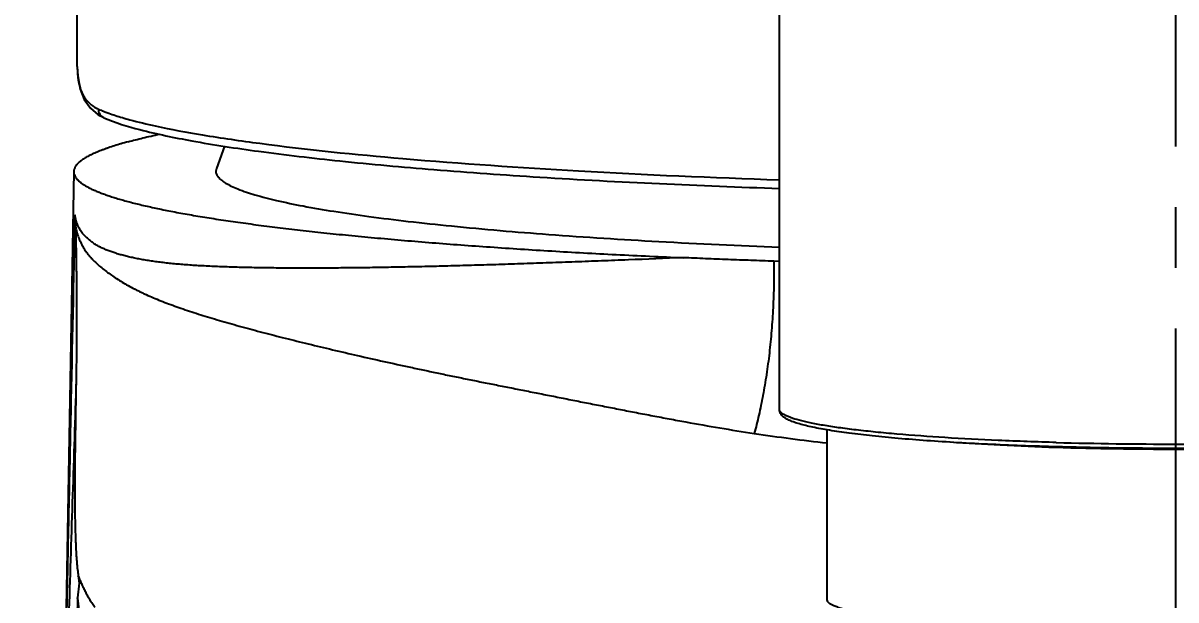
# Model space of a CAD drawing. Header units: millimetres. Extents: x 601 to 1195, y -13 to 407.
# Drawn here: x 1008.26 to 1032.39, y 260.65 to 272.73 of the extents above; entities that cross this region are included whole.
import ezdxf

# ---------------------------------------------------------------- set-up
doc = ezdxf.new("R2010")
doc.units = ezdxf.units.MM
doc.header["$LTSCALE"] = 0.1
doc.linetypes.add('CENTERX2', pattern=[101.6, 63.5, -12.7, 12.7, -12.7])
doc.layers.add('CENTER', color=1, linetype='CENTERX2')
doc.layers.add('DIM', color=3, linetype='Continuous')
doc.styles.get("Standard").update_dxf_attribs({"font": 'arial.ttf'})
doc.dimstyles.new('ISO-25', dxfattribs={"dimtxt": 2.5, "dimasz": 2.5, "dimexe": 1.25, "dimexo": 0.625, "dimtad": 1, "dimtxsty": 'Standard', "dimcen": 2.5, "dimadec": 0, "dimazin": 0, "dimtfac": 1, "dimtmove": 0, "dimatfit": 3, "dimfxl": 0, "dimarcsym": 0})

# ---------------------------------------------------------------- blocks, each defined once
blk = doc.blocks.new('*D14')
at = {"layer": 'Defpoints', "color": 0}
for p in [(1032.391, 299.344), (950.036, 195.125), (960.615, 195.125)]:
    blk.add_point(p, dxfattribs=at)
at = {"layer": 'DIM', "color": 0, "lineweight": -2}
for p, q in [((1031.766, 299.344), (948.786, 299.344)), ((950.036, 296.844), (950.036, 197.625)), ((959.99, 195.125), (948.786, 195.125))]:
    blk.add_line(p, q, dxfattribs=at)
at = {"layer": 'DIM', "color": 0}
for points in [[(949.62, 296.844), (950.453, 296.844), (950.036, 299.344)], [(949.62, 197.625), (950.453, 197.625), (950.036, 195.125)]]:
    blk.add_solid(points, dxfattribs=at)
at = {"layer": 'DIM', "color": 0, "insert": (947.909, 247.235), "char_height": 2.5, "attachment_point": 5, "rotation": 90}
blk.add_mtext('104,22', dxfattribs=at)

msp = doc.modelspace()

# ---------------------------------------------------------------- linework, layer by layer
at = {"color": 7, "linetype": 'Continuous'}
for p, q in [((1009.391, 271.817), (1009.391, 294.864)), ((1024.091, 264.639), (1024.091, 276.991)), ((1009.831, 270.807), (1009.943, 270.747)), ((1009.943, 270.747), (1009.946, 270.746)), ((1012.475, 270.15), (1012.302, 269.682)), ((1009.315, 269.617), (1009.104, 257.526)), ((1012.302, 269.682), (1012.291, 269.626)), ((1009.34, 268.714), (1009.351, 268.476)), ((1024.09, 267.737), (1023.975, 267.741)), ((1025.091, 260.654), (1025.091, 264.212)), ((1009.429, 261.004), (1009.397, 260.695)), ((1009.398, 260.695), (1009.386, 260.286))]:
    msp.add_line(p, q, dxfattribs=at)
for points in [[(1009.391, 271.816), (1009.4, 271.618), (1009.449, 271.345)], [(1009.449, 271.345), (1009.537, 271.124), (1009.664, 270.945), (1009.831, 270.807)]]:
    msp.add_lwpolyline(points, dxfattribs=at)
for centre, radius, start, end in [((1012.144, 263.929), 6.535, 106.3355, 107.5653), ((1012.553, 262.542), 7.981, 105.239, 106.3564), ((1029.219, 301.647), 37.933, 261.423, 263.748), ((1032.391, 356.955), 93.04, 268.45781, 271.54218)]:
    msp.add_arc(centre, radius, start, end, dxfattribs=at)
for points, knots in [([(1009.391, 271.817), (1009.391, 271.711), (1009.404, 271.515), (1009.483, 271.249), (1009.625, 271.044), (1009.759, 270.957), (1009.83, 270.926)], [0, 0, 0, 0, 0.302042, 0.555937, 0.779744, 1, 1, 1, 1]), ([(1009.83, 270.926), (1009.83, 270.889), (1009.851, 270.814), (1009.91, 270.762), (1009.943, 270.747)], [0, 0, 0, 0, 0.502847, 1, 1, 1, 1]), ([(1009.83, 270.926), (1009.841, 270.921), (1009.886, 270.902), (1009.932, 270.883), (1009.967, 270.87)], [0, 0, 0, 0, 0.239259, 1, 1, 1, 1]), ([(1009.967, 270.87), (1009.995, 270.859), (1010.116, 270.815), (1010.239, 270.776), (1010.334, 270.747)], [0, 0, 0, 0, 0.229759, 1, 1, 1, 1]), ([(1009.946, 270.746), (1010.189, 270.639), (1010.801, 270.457), (1011.886, 270.232), (1013.283, 270.021), (1014.974, 269.824), (1016.936, 269.647), (1020.003, 269.431), (1022.415, 269.322), (1024.088, 269.265)], [0, 0, 0, 0, 0.055875, 0.133767, 0.2331, 0.353062, 0.491953, 0.647682, 1, 1, 1, 1]), ([(1010.334, 270.747), (1010.386, 270.732), (1010.614, 270.668), (1010.845, 270.613), (1011.024, 270.574)], [0, 0, 0, 0, 0.226841, 1, 1, 1, 1]), ([(1011.024, 270.574), (1011.351, 270.502), (1012.078, 270.368), (1013.804, 270.118), (1016.43, 269.854), (1020.058, 269.607), (1022.688, 269.493), (1024.09, 269.446)], [0, 0, 0, 0, 0.076486, 0.169005, 0.398517, 0.679376, 1, 1, 1, 1]), ([(1010.455, 270.243), (1010.505, 270.256), (1010.609, 270.283), (1010.768, 270.323), (1010.937, 270.362), (1011.053, 270.387), (1011.113, 270.4)], [0, 0, 0, 0, 0.230047, 0.473115, 0.729699, 1, 1, 1, 1]), ([(1010.172, 270.159), (1010.128, 270.145), (1010.064, 270.123), (1009.981, 270.093), (1009.903, 270.064), (1009.811, 270.028), (1009.739, 269.997), (1009.704, 269.982)], [0, 0, 0, 0, 0.274952, 0.405292, 0.531315, 0.772018, 1, 1, 1, 1]), ([(1009.704, 269.982), (1009.689, 269.974), (1009.658, 269.96), (1009.615, 269.937), (1009.574, 269.915), (1009.537, 269.892), (1009.502, 269.869), (1009.47, 269.847), (1009.441, 269.824), (1009.415, 269.801), (1009.392, 269.778), (1009.372, 269.755), (1009.358, 269.736), (1009.348, 269.72), (1009.34, 269.705), (1009.331, 269.686), (1009.323, 269.663), (1009.318, 269.64), (1009.316, 269.625), (1009.316, 269.617)], [0, 0, 0, 0, 0.092858, 0.181016, 0.264538, 0.3435, 0.417994, 0.488131, 0.554045, 0.6159, 0.673894, 0.728271, 0.779327, 0.803726, 0.827436, 0.873003, 0.916552, 0.958668, 1, 1, 1, 1]), ([(1009.316, 269.617), (1009.316, 269.611), (1009.316, 269.6), (1009.319, 269.582), (1009.323, 269.565), (1009.331, 269.541), (1009.342, 269.518), (1009.356, 269.495), (1009.369, 269.477), (1009.384, 269.46), (1009.4, 269.443), (1009.418, 269.425), (1009.437, 269.408), (1009.459, 269.391), (1009.482, 269.373), (1009.506, 269.356), (1009.542, 269.333), (1009.592, 269.303), (1009.657, 269.269), (1009.729, 269.235), (1009.807, 269.201), (1009.893, 269.167), (1009.985, 269.133), (1010.084, 269.099), (1010.189, 269.066), (1010.301, 269.032), (1010.42, 268.999), (1010.546, 268.966), (1010.678, 268.933), (1010.816, 268.901), (1010.961, 268.868), (1011.112, 268.836), (1011.27, 268.804), (1011.434, 268.772), (1011.665, 268.729), (1011.97, 268.677), (1012.354, 268.616), (1012.762, 268.556), (1013.193, 268.498), (1013.648, 268.44), (1014.125, 268.385), (1014.623, 268.33), (1015.144, 268.277), (1015.685, 268.226), (1016.246, 268.177), (1016.826, 268.129), (1017.425, 268.083), (1018.042, 268.039), (1018.677, 267.996), (1019.328, 267.956), (1019.994, 267.917), (1020.912, 267.868), (1021.607, 267.836), (1022.075, 267.815)], [0, 0, 0, 0, 0.001336, 0.002683, 0.004053, 0.005459, 0.008418, 0.009993, 0.011642, 0.013371, 0.015187, 0.017094, 0.019098, 0.021201, 0.023406, 0.025718, 0.028138, 0.033309, 0.038935, 0.045025, 0.051588, 0.058627, 0.066146, 0.074147, 0.082631, 0.091599, 0.101051, 0.110986, 0.121404, 0.132304, 0.143685, 0.155544, 0.167879, 0.180687, 0.193965, 0.221914, 0.251702, 0.283299, 0.316675, 0.35179, 0.388602, 0.427069, 0.467148, 0.508795, 0.551963, 0.596601, 0.642659, 0.690086, 0.738831, 0.788835, 0.840027, 0.892334, 1, 1, 1, 1]), ([(1012.291, 269.626), (1012.291, 269.604), (1012.301, 269.558), (1012.344, 269.494), (1012.41, 269.432), (1012.502, 269.371), (1012.618, 269.31), (1012.821, 269.223), (1013.138, 269.119), (1013.594, 269.003), (1014.146, 268.889), (1014.79, 268.779), (1015.525, 268.673), (1016.346, 268.571), (1017.599, 268.437), (1019.347, 268.289), (1021.636, 268.144), (1023.246, 268.069), (1024.088, 268.036)], [0, 0, 0, 0, 0.005297, 0.011392, 0.018822, 0.027888, 0.03875, 0.05149, 0.082753, 0.121814, 0.168605, 0.222968, 0.284671, 0.353431, 0.428919, 0.598557, 0.790207, 1, 1, 1, 1]), ([(1009.34, 268.712), (1009.311, 267.334), (1009.267, 265.268), (1009.217, 262.858), (1009.188, 261.482), (1009.174, 260.794), (1009.166, 260.45)], [0, 0, 0, 0, 0.500362, 0.750292, 0.875176, 1, 1, 1, 1]), ([(1009.536, 268.285), (1009.524, 268.297), (1009.501, 268.323), (1009.469, 268.365), (1009.44, 268.41), (1009.414, 268.46), (1009.391, 268.515), (1009.371, 268.575), (1009.353, 268.642), (1009.344, 268.69), (1009.34, 268.714)], [0, 0, 0, 0, 0.107731, 0.216286, 0.327616, 0.443827, 0.567083, 0.699561, 0.843265, 1, 1, 1, 1]), ([(1009.351, 268.476), (1009.352, 268.447), (1009.354, 268.389), (1009.357, 268.3), (1009.359, 268.223), (1009.361, 268.161), (1009.362, 268.097), (1009.364, 268.015), (1009.366, 267.917), (1009.367, 267.817), (1009.368, 267.717), (1009.37, 267.617), (1009.371, 267.483), (1009.373, 267.316), (1009.375, 267.115), (1009.376, 266.914), (1009.376, 266.746), (1009.377, 266.612), (1009.377, 266.511), (1009.377, 266.41), (1009.376, 266.309), (1009.376, 266.207), (1009.376, 266.07), (1009.374, 265.895), (1009.372, 265.683), (1009.368, 265.467), (1009.367, 265.322), (1009.366, 265.25)], [0, 0, 0, 0, 0.02661, 0.054274, 0.082899, 0.097541, 0.112385, 0.142577, 0.173258, 0.204209, 0.235227, 0.266249, 0.297287, 0.359465, 0.421798, 0.484218, 0.546667, 0.57791, 0.609175, 0.640467, 0.671811, 0.703283, 0.734969, 0.799332, 0.865381, 0.93256, 1, 1, 1, 1]), ([(1009.351, 268.476), (1009.355, 268.454), (1009.364, 268.412), (1009.377, 268.36), (1009.389, 268.321), (1009.4, 268.284), (1009.413, 268.247), (1009.427, 268.211), (1009.442, 268.177), (1009.461, 268.134), (1009.486, 268.085), (1009.512, 268.036), (1009.541, 267.99), (1009.566, 267.952), (1009.587, 267.923), (1009.609, 267.894), (1009.637, 267.859), (1009.673, 267.818), (1009.724, 267.764), (1009.792, 267.698), (1009.88, 267.62), (1009.976, 267.544), (1010.078, 267.469), (1010.187, 267.395), (1010.303, 267.321), (1010.425, 267.249), (1010.532, 267.191), (1010.621, 267.145), (1010.69, 267.111), (1010.761, 267.077), (1010.859, 267.032), (1010.985, 266.977), (1011.142, 266.912), (1011.305, 266.849), (1011.475, 266.787), (1011.651, 266.726), (1011.834, 266.666), (1012.023, 266.606), (1012.218, 266.547), (1012.418, 266.488), (1012.625, 266.429), (1012.838, 266.37), (1013.056, 266.31), (1013.28, 266.251), (1013.509, 266.191), (1013.825, 266.111), (1014.234, 266.009), (1014.74, 265.888), (1015.266, 265.766), (1015.811, 265.643), (1016.278, 265.542), (1016.66, 265.46), (1016.953, 265.398), (1017.199, 265.347), (1017.399, 265.306), (1017.602, 265.265), (1017.857, 265.213), (1018.166, 265.152), (1018.479, 265.09), (1018.796, 265.027), (1019.116, 264.964), (1019.439, 264.9), (1019.764, 264.835), (1020.093, 264.77), (1020.426, 264.705), (1020.761, 264.639), (1021.099, 264.573), (1021.441, 264.508), (1021.786, 264.443), (1022.252, 264.357), (1022.844, 264.252), (1023.321, 264.175), (1023.561, 264.138)], [0, 0, 0, 0, 0.004344, 0.008478, 0.010474, 0.012428, 0.016239, 0.01811, 0.019966, 0.023646, 0.027291, 0.030906, 0.034498, 0.038069, 0.039848, 0.041624, 0.045176, 0.048749, 0.052367, 0.059794, 0.067499, 0.0755, 0.08382, 0.092475, 0.101475, 0.110823, 0.12052, 0.125499, 0.130565, 0.13572, 0.140963, 0.151724, 0.162854, 0.174359, 0.186242, 0.198503, 0.211142, 0.224158, 0.237548, 0.251311, 0.265441, 0.279934, 0.294788, 0.309998, 0.325562, 0.341475, 0.374335, 0.408541, 0.444048, 0.480799, 0.518734, 0.538132, 0.55781, 0.577763, 0.587841, 0.597986, 0.61847, 0.639205, 0.660179, 0.681381, 0.702799, 0.724425, 0.746257, 0.768294, 0.790535, 0.812982, 0.835632, 0.858487, 0.881548, 0.904815, 0.951979, 1, 1, 1, 1]), ([(1009.773, 268.089), (1009.762, 268.097), (1009.74, 268.113), (1009.712, 268.133), (1009.69, 268.149), (1009.67, 268.165), (1009.645, 268.185), (1009.615, 268.209), (1009.588, 268.234), (1009.561, 268.259), (1009.544, 268.276), (1009.536, 268.285)], [0, 0, 0, 0, 0.13628, 0.268662, 0.333445, 0.397326, 0.522604, 0.645036, 0.76519, 0.883424, 1, 1, 1, 1]), ([(1022.075, 267.815), (1021.692, 267.8), (1021.123, 267.777), (1020.369, 267.748), (1019.817, 267.727), (1019.275, 267.707), (1018.83, 267.692), (1018.479, 267.68), (1018.135, 267.669), (1017.713, 267.656), (1017.215, 267.642), (1016.73, 267.63), (1016.256, 267.62), (1015.796, 267.611), (1015.349, 267.604), (1014.915, 267.6), (1014.496, 267.597), (1014.09, 267.596), (1013.699, 267.598), (1013.324, 267.602), (1013.02, 267.608), (1012.784, 267.613), (1012.559, 267.62), (1012.288, 267.63), (1012.023, 267.643), (1011.819, 267.655), (1011.673, 267.666), (1011.53, 267.677), (1011.392, 267.69), (1011.258, 267.704), (1011.128, 267.719), (1011.003, 267.735), (1010.882, 267.753), (1010.765, 267.773), (1010.653, 267.793), (1010.545, 267.816), (1010.441, 267.84), (1010.342, 267.865), (1010.248, 267.892), (1010.158, 267.921), (1010.072, 267.951), (1009.991, 267.982), (1009.914, 268.016), (1009.842, 268.051), (1009.796, 268.076), (1009.773, 268.089)], [0, 0, 0, 0, 0.092892, 0.138301, 0.182959, 0.226825, 0.269855, 0.291042, 0.312005, 0.353239, 0.393524, 0.432829, 0.47112, 0.508367, 0.544538, 0.579602, 0.613535, 0.646314, 0.677917, 0.708321, 0.737506, 0.751634, 0.765449, 0.79213, 0.817528, 0.82974, 0.841625, 0.853182, 0.864408, 0.875303, 0.885865, 0.896094, 0.90599, 0.915555, 0.92479, 0.933698, 0.942284, 0.95055, 0.958502, 0.966146, 0.973487, 0.980533, 0.987294, 0.993779, 1, 1, 1, 1]), ([(1023.975, 267.741), (1023.814, 267.747), (1023.494, 267.758), (1023.017, 267.776), (1022.544, 267.795), (1022.231, 267.808), (1022.075, 267.815)], [0, 0, 0, 0, 0.253646, 0.504954, 0.753775, 1, 1, 1, 1]), ([(1023.975, 267.741), (1023.975, 267.66), (1023.976, 267.499), (1023.973, 267.256), (1023.967, 267.013), (1023.957, 266.771), (1023.943, 266.531), (1023.925, 266.292), (1023.904, 266.056), (1023.88, 265.823), (1023.851, 265.594), (1023.82, 265.369), (1023.784, 265.149), (1023.746, 264.935), (1023.704, 264.726), (1023.66, 264.524), (1023.613, 264.328), (1023.579, 264.2), (1023.561, 264.138)], [0, 0, 0, 0, 0.066624, 0.133406, 0.200187, 0.266806, 0.333106, 0.398926, 0.46411, 0.528502, 0.59196, 0.654362, 0.715591, 0.775527, 0.834052, 0.89105, 0.946403, 1, 1, 1, 1]), ([(1009.368, 265.25), (1009.342, 264.447), (1009.292, 262.847), (1009.241, 261.247), (1009.217, 260.45)], [0, 0, 0, 0, 0.501623, 1, 1, 1, 1]), ([(1009.366, 265.25), (1009.365, 265.194), (1009.363, 265.08), (1009.36, 264.909), (1009.357, 264.766), (1009.356, 264.65), (1009.354, 264.564), (1009.353, 264.477), (1009.352, 264.39), (1009.351, 264.304), (1009.35, 264.218), (1009.349, 264.133), (1009.348, 264.048), (1009.347, 263.963), (1009.345, 263.853), (1009.343, 263.743), (1009.341, 263.636), (1009.34, 263.557), (1009.339, 263.48), (1009.338, 263.38), (1009.337, 263.282), (1009.337, 263.185), (1009.337, 263.09), (1009.337, 262.974), (1009.338, 262.859), (1009.339, 262.768), (1009.339, 262.678), (1009.34, 262.567), (1009.342, 262.398), (1009.345, 262.198), (1009.35, 262.008), (1009.356, 261.867), (1009.36, 261.771), (1009.364, 261.679), (1009.369, 261.592), (1009.374, 261.522), (1009.378, 261.469), (1009.381, 261.431), (1009.384, 261.394), (1009.389, 261.348), (1009.395, 261.291), (1009.403, 261.226), (1009.408, 261.182), (1009.41, 261.161)], [0, 0, 0, 0, 0.041295, 0.083109, 0.125335, 0.14654, 0.167762, 0.18897, 0.210131, 0.231222, 0.252223, 0.273115, 0.293878, 0.314491, 0.334918, 0.375028, 0.394616, 0.413833, 0.432673, 0.451162, 0.487205, 0.504816, 0.522193, 0.556366, 0.589975, 0.606641, 0.623207, 0.65588, 0.687687, 0.747688, 0.802126, 0.827144, 0.850813, 0.873247, 0.89454, 0.914679, 0.924305, 0.933628, 0.942644, 0.951354, 0.96803, 0.984095, 1, 1, 1, 1]), ([(1040.691, 264.639), (1040.691, 264.624), (1040.687, 264.595), (1040.671, 264.555), (1040.647, 264.522), (1040.611, 264.484), (1040.554, 264.445), (1040.473, 264.406), (1040.377, 264.369), (1040.265, 264.334), (1040.136, 264.3), (1039.928, 264.253), (1039.625, 264.198), (1039.209, 264.139), (1038.729, 264.083), (1038.189, 264.031), (1037.592, 263.984), (1036.703, 263.927), (1035.499, 263.872), (1033.975, 263.833), (1032.391, 263.819), (1030.807, 263.833), (1029.283, 263.872), (1028.079, 263.927), (1027.19, 263.984), (1026.593, 264.031), (1026.053, 264.083), (1025.573, 264.139), (1025.158, 264.198), (1024.854, 264.253), (1024.647, 264.3), (1024.517, 264.334), (1024.405, 264.369), (1024.309, 264.406), (1024.229, 264.445), (1024.171, 264.484), (1024.135, 264.522), (1024.112, 264.555), (1024.095, 264.595), (1024.091, 264.624), (1024.091, 264.639)], [0, 0, 0, 0, 0.002646, 0.005106, 0.007477, 0.009777, 0.014439, 0.019646, 0.025651, 0.032581, 0.040495, 0.049417, 0.070293, 0.095141, 0.12378, 0.155971, 0.191426, 0.229816, 0.313938, 0.405158, 0.5, 0.594842, 0.686062, 0.770184, 0.808574, 0.844029, 0.87622, 0.904859, 0.929707, 0.950583, 0.959505, 0.967419, 0.974349, 0.980353, 0.985561, 0.990223, 0.992523, 0.994894, 0.997354, 1, 1, 1, 1]), ([(1029.887, 263.949), (1029.482, 263.96), (1028.703, 263.987), (1027.591, 264.045), (1026.734, 264.107), (1026.116, 264.164), (1025.709, 264.208), (1025.343, 264.255), (1025.021, 264.304), (1024.745, 264.355), (1024.517, 264.408), (1024.358, 264.455), (1024.256, 264.494), (1024.197, 264.522), (1024.151, 264.55), (1024.118, 264.578), (1024.096, 264.607), (1024.091, 264.629), (1024.091, 264.639)], [0, 0, 0, 0, 0.205926, 0.396279, 0.566381, 0.642523, 0.712095, 0.77469, 0.829943, 0.877555, 0.917297, 0.949041, 0.961923, 0.972849, 0.981888, 0.989187, 0.995037, 1, 1, 1, 1]), ([(1037.115, 263.954), (1036.767, 263.929), (1036.031, 263.884), (1034.456, 263.821), (1032.391, 263.791), (1030.326, 263.821), (1028.751, 263.884), (1028.016, 263.929), (1027.667, 263.954)], [0, 0, 0, 0, 0.110963, 0.23383, 0.5, 0.76617, 0.889037, 1, 1, 1, 1]), ([(1009.411, 261.161), (1009.412, 261.148), (1009.415, 261.122), (1009.42, 261.082), (1009.424, 261.043), (1009.428, 261.017), (1009.429, 261.004)], [0, 0, 0, 0, 0.25003, 0.501477, 0.751948, 1, 1, 1, 1]), ([(1009.765, 260.494), (1009.745, 260.519), (1009.708, 260.57), (1009.656, 260.651), (1009.608, 260.735), (1009.563, 260.822), (1009.521, 260.909), (1009.482, 260.995), (1009.445, 261.079), (1009.422, 261.134), (1009.411, 261.161)], [0, 0, 0, 0, 0.12401, 0.250935, 0.379681, 0.50893, 0.637208, 0.762927, 0.884427, 1, 1, 1, 1]), ([(1009.526, 259.679), (1009.521, 259.72), (1009.51, 259.803), (1009.488, 259.971), (1009.462, 260.185), (1009.43, 260.443), (1009.409, 260.614), (1009.398, 260.699)], [0, 0, 0, 0, 0.120394, 0.24376, 0.496102, 0.750394, 1, 1, 1, 1]), ([(1039.691, 260.654), (1039.691, 260.643), (1039.683, 260.619), (1039.654, 260.587), (1039.608, 260.557), (1039.546, 260.527), (1039.468, 260.497), (1039.372, 260.467), (1039.259, 260.438), (1039.077, 260.397), (1038.809, 260.349), (1038.442, 260.296), (1038.016, 260.247), (1037.345, 260.183), (1036.396, 260.117), (1035.149, 260.06), (1033.797, 260.025), (1032.391, 260.014), (1030.985, 260.025), (1029.633, 260.06), (1028.387, 260.117), (1027.437, 260.183), (1026.766, 260.247), (1026.34, 260.296), (1025.973, 260.349), (1025.705, 260.397), (1025.523, 260.438), (1025.41, 260.467), (1025.315, 260.497), (1025.236, 260.527), (1025.174, 260.557), (1025.128, 260.587), (1025.099, 260.619), (1025.091, 260.643), (1025.091, 260.654)], [0, 0, 0, 0, 0.002193, 0.004953, 0.008586, 0.013223, 0.018919, 0.025696, 0.033559, 0.042502, 0.06357, 0.088745, 0.117812, 0.150506, 0.225527, 0.310992, 0.403659, 0.5, 0.596341, 0.689008, 0.774473, 0.849494, 0.882188, 0.911255, 0.93643, 0.957498, 0.966441, 0.974304, 0.981081, 0.986777, 0.991414, 0.995047, 0.997807, 1, 1, 1, 1])]:
    msp.add_open_spline(points, degree=3, knots=knots, dxfattribs=at)
at = {"layer": 'CENTER'}
msp.add_line((1032.391, 188.866), (1032.391, 305.499), dxfattribs=at)
msp.add_line((1032.391, 188.866), (1032.391, 305.499), dxfattribs=at)

# ---------------------------------------------------------------- dimensions: what is measured, and where the dimension line sits
at = {"layer": 'DIM'}
dim = msp.add_linear_dim(base=(950.036, 195.125), p1=(1032.391, 299.344), p2=(960.615, 195.125), angle=90, dimstyle='ISO-25', dxfattribs=at)
dim.commit()
dim.dimension.update_dxf_attribs({"geometry": '*D14', "text_midpoint": (947.909, 247.235)})

doc.saveas('drawing.dxf')
